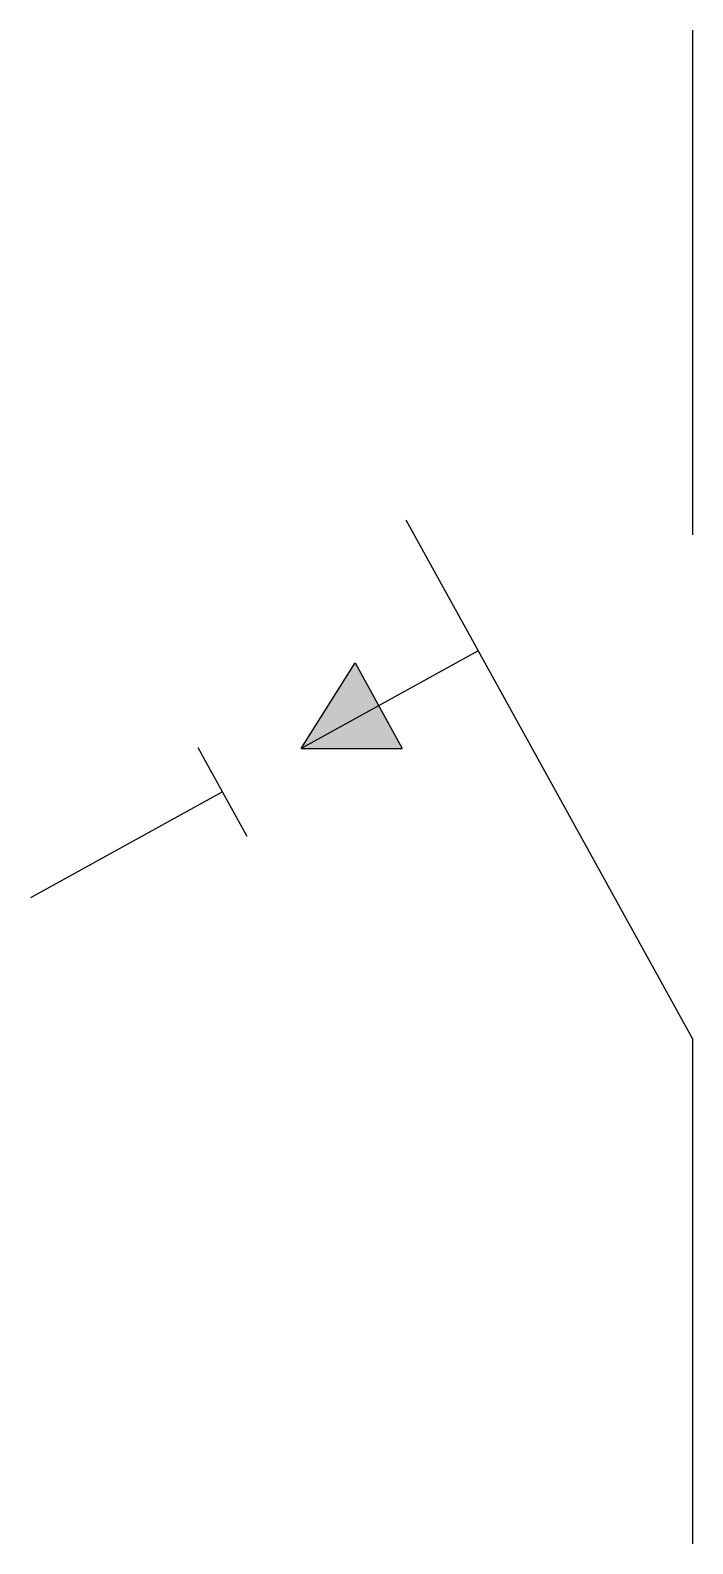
# Model space of a CAD drawing. Header units: millimetres. Extents: x 0.9 to 7.5, y 0 to 15.
import ezdxf

# ---------------------------------------------------------------- set-up
doc = ezdxf.new("R2010")
doc.units = ezdxf.units.MM
doc.layers.get('0').update_dxf_attribs({"lineweight": 25, "true_color": 0xffffff})

msp = doc.modelspace()

# ---------------------------------------------------------------- hatches: boundary and pattern name
msp.add_hatch(color=256).paths.add_polyline_path([(4.158, 8.729), (4.625, 7.883), (3.625, 7.883)])

# ---------------------------------------------------------------- linework, layer by layer
for p, q in [((7.5, 10), (7.5, 15)), ((7.5, 5), (4.662, 10.144)), ((5.376, 8.85), (3.625, 7.883)), ((3.625, 7.883), (4.158, 8.729)), ((4.158, 8.729), (4.625, 7.883)), ((2.601, 7.89), (3.084, 7.014)), ((3.625, 7.883), (4.625, 7.883)), ((2.843, 7.452), (0.942, 6.403)), ((7.5, 0), (7.5, 5))]:
    msp.add_line(p, q)

doc.saveas('drawing.dxf')
